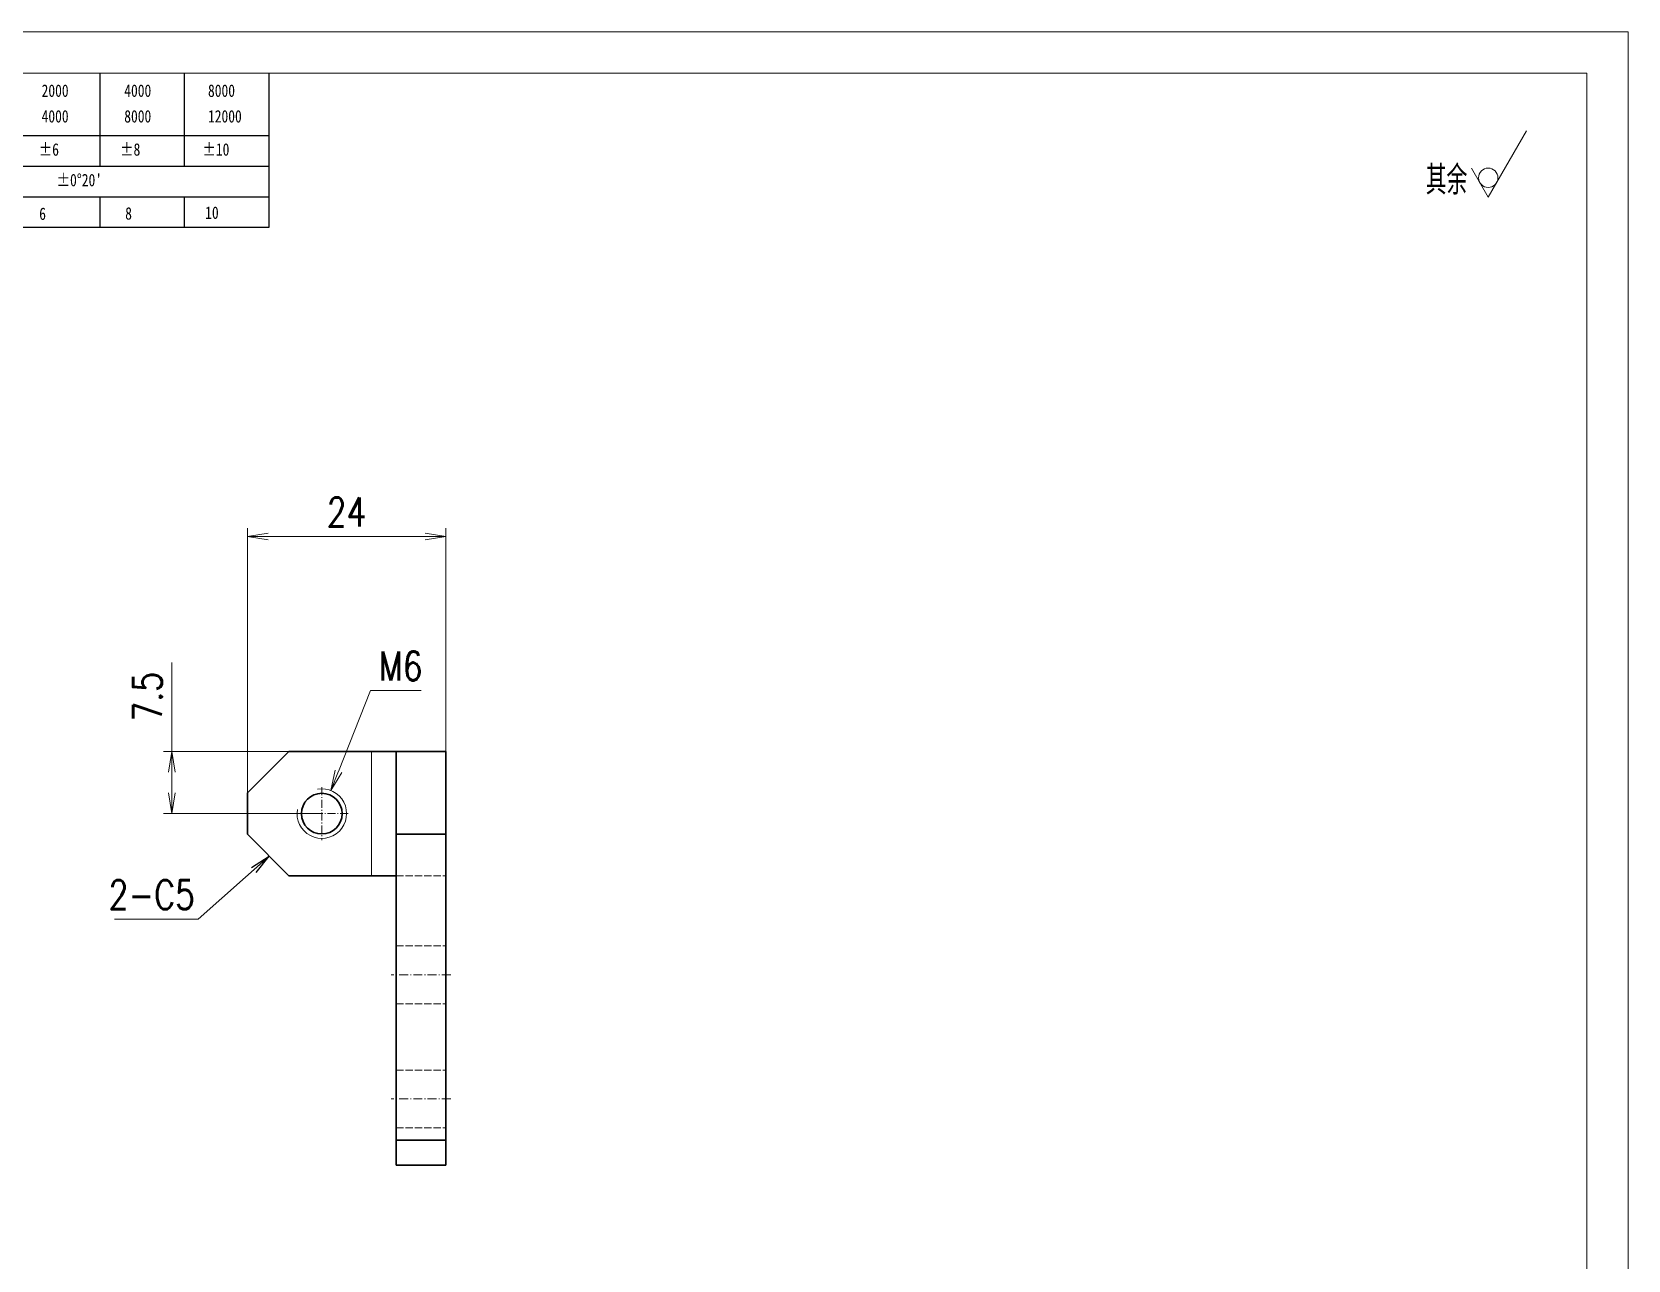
# Model space of a CAD drawing. Header units: millimetres. Extents: x -135448 to 104182, y -50696 to 70200.
# Drawn here: x -134971.1 to -134778.1, y 69345 to 69493.5 of the extents above; entities that cross this region are included whole.
import ezdxf

# ---------------------------------------------------------------- set-up
doc = ezdxf.new("R2010")
doc.units = ezdxf.units.MM
doc.header["$LTSCALE"] = 0.5
for name, pattern in [('AM_ISO02W050x2', [3.75, 3, -0.75]), ('AM_ISO08W050x2', [9, 6, -0.75, 1.5, -0.75]), ('DASHDOT', [18.5, 12, -3, 0.5, -3]), ('DASHED', [15, 12, -3]), ('DOT2', [0.125, 0, -0.125])]:
    doc.linetypes.add(name, pattern=pattern)
for name, color, linetype, lineweight in [('中心线', 2, 'AM_ISO08W050x2', 18), ('图框', 7, 'Continuous', 18), ('标注线', 3, 'Continuous', 18), ('虚线', 1, 'AM_ISO02W050x2', 18)]:
    doc.layers.add(name, color=color, linetype=linetype, lineweight=lineweight)
doc.layers.add('图\\M+19E79\\M+195B6\\M+18E9A', color=7, linetype='Continuous')
doc.layers.add('打印-禁用', color=7, linetype='Continuous', lineweight=15, plot=False)
doc.styles.add('DIM', font='romans.shx', dxfattribs={"width": 0.8, "bigfont": 'bigfont.shx'})
doc.styles.add('国标', font='simfang.ttf', dxfattribs={"width": 0.8})
doc.styles.add('机械长仿宋', font='gbenor.shx', dxfattribs={"height": 1, "bigfont": 'gbcbig.shx'})
doc.dimstyles.new('DEH 1-1', dxfattribs={"dimtxt": 3.5, "dimasz": 2.5, "dimexe": 1, "dimexo": 0.625, "dimgap": 1.2, "dimtad": 1, "dimtoh": 1, "dimdsep": 46, "dimtxsty": 'DIM', "dimblk": 'OPEN', "dimcen": 0, "dimclrd": 8, "dimclre": 8, "dimclrt": 2, "dimazin": 2, "dimtfac": 0.5, "dimtmove": 0, "dimatfit": 3, "dimldrblk": 'OPEN', "dimfxl": 0, "dimtolj": 2, "dimlwd": 18, "dimlwe": 18, "dimarcsym": 0})
doc.dimstyles.new('DEH 1-1$0', dxfattribs={"dimtxt": 3.5, "dimasz": 2.5, "dimexe": 1, "dimexo": 0.625, "dimgap": 1.2, "dimtad": 1, "dimzin": 9, "dimdsep": 46, "dimtxsty": 'DIM', "dimblk": 'OPEN', "dimcen": 0, "dimclrd": 8, "dimclre": 8, "dimclrt": 2, "dimazin": 2, "dimtfac": 0.5, "dimtmove": 0, "dimatfit": 3, "dimldrblk": 'OPEN', "dimfxl": 0, "dimtolj": 2, "dimlwd": 18, "dimlwe": 18, "dimarcsym": 0})
doc.dimstyles.new('DEH 1-1$3', dxfattribs={"dimtxt": 3.5, "dimasz": 2.5, "dimexe": 1, "dimexo": 0.625, "dimgap": 1.2, "dimtad": 1, "dimtoh": 1, "dimdsep": 46, "dimtxsty": 'DIM', "dimblk": 'OPEN', "dimcen": 0, "dimclrd": 8, "dimclre": 8, "dimclrt": 2, "dimazin": 2, "dimtfac": 0.5, "dimtofl": 0, "dimtmove": 0, "dimatfit": 3, "dimldrblk": 'OPEN', "dimfxl": 0, "dimtolj": 2, "dimlwd": 18, "dimlwe": 18, "dimarcsym": 0})

# ---------------------------------------------------------------- blocks, each defined once
blk = doc.blocks.new('GZDEH零件A3图框V01版')
at = {"layer": '图\\M+19E79\\M+195B6\\M+18E9A', "color": 9}
for p, q in [((3092.64, -1561.98), (3092.64, -1554.46)), ((3102.86, -1561.98), (3102.86, -1554.46)), ((3113.09, -1573.08), (3113.09, -1554.46)), ((2996.09, -1561.98), (3113.09, -1561.98)), ((3092.64, -1565.68), (3092.64, -1561.98)), ((3102.86, -1565.68), (3102.86, -1561.98)), ((2996.09, -1565.68), (3113.09, -1565.68)), ((2996.09, -1569.38), (3113.09, -1569.38)), ((3092.64, -1573.08), (3092.64, -1569.38)), ((3102.86, -1573.08), (3102.86, -1569.38)), ((2990.09, -1573.08), (3113.09, -1573.08))]:
    blk.add_line(p, q, dxfattribs=at)
at = {"layer": '图框', "linetype": 'Continuous'}
for p, q in [((3272.49, -1554.46), (2882.49, -1554.46)), ((3272.49, -1832.96), (3272.49, -1554.46))]:
    blk.add_line(p, q, dxfattribs=at)
at = {"layer": '打印-禁用', "linetype": 'Continuous'}
for p, q in [((3277.49, -1549.46), (2857.49, -1549.46)), ((3277.49, -1846.46), (3277.49, -1549.46))]:
    blk.add_line(p, q, dxfattribs=at)
at = {"layer": '图\\M+19E79\\M+195B6\\M+18E9A', "color": 9, "style": '国标', "width": 0.8}
for s, p in [('2000', (3085.57, -1557.31)), ('4000', (3095.57, -1557.31)), ('8000', (3105.7, -1557.31)), ('4000', (3085.57, -1560.41)), ('8000', (3095.57, -1560.41)), ('12000', (3105.7, -1560.41)), ('±6', (3085.22, -1564.42)), ('±8', (3095.06, -1564.42)), ('±10', (3105.02, -1564.42)), ("±0%%D20'", (3087.38, -1568.12)), ('6', (3085.28, -1572.19)), ('8', (3095.68, -1572.15)), ('10', (3105.36, -1572.06))]:
    blk.add_text(s, height=1.5, dxfattribs=at).set_placement(p)
blk = doc.blocks.new('DEH A3')
at = {"layer": '图框'}
blk.add_blockref('GZDEH零件A3图框V01版', (-2857.49, 1846.46), dxfattribs=at)
blk = doc.blocks.new('FINISHER_NON')
at = {"layer": '标注线'}
for p, q in [((0, 0), (4.62, 8)), ((-2.02, 3.5), (0, 0))]:
    blk.add_line(p, q, dxfattribs=at)
blk.add_circle((0, 2.33), 1.17, dxfattribs=at)
blk = doc.blocks.new('其余不去材料')
at = {"layer": '标注线'}
blk.add_blockref('FINISHER_NON', (0, 0), dxfattribs=at)
at = {"layer": '标注线', "color": 7, "linetype": 'DOT2', "style": '机械长仿宋'}
blk.add_text('其余', height=3.5, dxfattribs=at).set_placement((-7.56, 0.3))
blk = doc.blocks.new('_Open')
at = {"color": 0, "linetype": 'ByBlock', "lineweight": -2}
for p, q in [((-1, 0.167), (0, 0)), ((-1, -0.167), (0, 0)), ((0, 0), (-1, 0))]:
    blk.add_line(p, q, dxfattribs=at)
blk = doc.blocks.new('*D49')
at = {"layer": 'Defpoints', "color": 0, "transparency": 16777216}
for p in [(-134921.08, 69432.54), (-134921.08, 69403.33), (-134945.08, 69398.91)]:
    blk.add_point(p, dxfattribs=at)
at = {"layer": '标注线', "color": 8, "lineweight": 18, "transparency": 16777216}
for p, q in [((-134945.08, 69399.54), (-134945.08, 69433.54)), ((-134942.58, 69432.54), (-134923.58, 69432.54)), ((-134921.08, 69403.96), (-134921.08, 69433.54))]:
    blk.add_line(p, q, dxfattribs=at)
at = {"layer": '标注线', "color": 8, "lineweight": 18, "transparency": 16777216, "xscale": 2.5, "yscale": 2.5, "zscale": 2.5, "rotation": 180}
blk.add_blockref('_Open', (-134945.08, 69432.54), dxfattribs=at)
at = {"layer": '标注线', "color": 8, "lineweight": 18, "transparency": 16777216, "xscale": 2.5, "yscale": 2.5, "zscale": 2.5}
blk.add_blockref('_Open', (-134921.08, 69432.54), dxfattribs=at)
at = {"layer": '标注线', "color": 2, "transparency": 16777216, "insert": (-134933.08, 69435.49), "char_height": 3.5, "attachment_point": 5, "style": 'DIM'}
blk.add_mtext('\\A2;24', dxfattribs=at)
blk = doc.blocks.new('*D50')
at = {"layer": 'Defpoints', "color": 0, "transparency": 16777216}
for p in [(-134954.22, 69406.53), (-134936.08, 69406.53), (-134936.08, 69399.03)]:
    blk.add_point(p, dxfattribs=at)
at = {"layer": '标注线', "color": 8, "lineweight": 18, "transparency": 16777216}
for p, q in [((-134954.22, 69406.53), (-134954.22, 69417.29)), ((-134936.71, 69406.53), (-134955.22, 69406.53)), ((-134954.22, 69401.53), (-134954.22, 69404.03)), ((-134936.71, 69399.03), (-134955.22, 69399.03))]:
    blk.add_line(p, q, dxfattribs=at)
at = {"layer": '标注线', "color": 8, "lineweight": 18, "transparency": 16777216, "xscale": 2.5, "yscale": 2.5, "zscale": 2.5}
for p, rotation in [((-134954.22, 69406.53), 90), ((-134954.22, 69399.03), 270)]:
    blk.add_blockref('_Open', p, dxfattribs=dict(at, rotation=rotation))
at = {"layer": '标注线', "color": 2, "transparency": 16777216, "insert": (-134957.17, 69413.16), "char_height": 3.5, "attachment_point": 5, "rotation": 90, "style": 'DIM'}
blk.add_mtext('\\A2;7.5', dxfattribs=at)
blk = doc.blocks.new('*D85')
at = {"layer": 'Defpoints', "color": 0, "transparency": 16777216}
for p in [(-134934.98, 69401.82), (-134937.18, 69396.24)]:
    blk.add_point(p, dxfattribs=at)
at = {"layer": '标注线', "color": 8, "lineweight": 18, "transparency": 16777216}
for p, q in [((-134930.2, 69413.92), (-134934.06, 69404.14)), ((-134924.06, 69413.92), (-134930.2, 69413.92))]:
    blk.add_line(p, q, dxfattribs=at)
at = {"layer": '标注线', "color": 8, "lineweight": 18, "transparency": 16777216, "xscale": 2.5, "yscale": 2.5, "zscale": 2.5, "rotation": 248.4404931831085}
blk.add_blockref('_Open', (-134934.98, 69401.82), dxfattribs=at)
at = {"layer": '标注线', "color": 2, "transparency": 16777216, "insert": (-134926.53, 69416.87), "char_height": 3.5, "attachment_point": 5, "style": 'DIM'}
blk.add_mtext('\\A2;M6', dxfattribs=at)

msp = doc.modelspace()

# ---------------------------------------------------------------- linework, layer by layer
at = {"color": 7, "lineweight": 35, "ltscale": 0.176777}
for p, q in [((-134945.081, 69401.527), (-134940.081, 69406.527)), ((-134945.081, 69396.527), (-134940.081, 69391.527))]:
    msp.add_line(p, q, dxfattribs=at)
at = {"color": 7, "lineweight": 35, "ltscale": 0.25}
for p, q in [((-134940.081, 69406.527), (-134930.081, 69406.527)), ((-134927.081, 69406.527), (-134927.081, 69396.527)), ((-134921.081, 69396.527), (-134921.081, 69406.527)), ((-134940.081, 69391.527), (-134930.081, 69391.527))]:
    msp.add_line(p, q, dxfattribs=at)
at = {"color": 7, "lineweight": 13, "ltscale": 0.375}
msp.add_line((-134930.081, 69391.527), (-134930.081, 69406.527), dxfattribs=at)
at = {"color": 7, "lineweight": 35, "ltscale": 0.075}
for p, q in [((-134927.081, 69406.527), (-134930.081, 69406.527)), ((-134927.081, 69391.527), (-134930.081, 69391.527)), ((-134927.081, 69359.527), (-134927.081, 69356.527)), ((-134921.081, 69359.527), (-134921.081, 69356.527))]:
    msp.add_line(p, q, dxfattribs=at)
at = {"color": 7, "lineweight": 35, "ltscale": 0.15}
for p, q in [((-134927.081, 69406.527), (-134921.081, 69406.527)), ((-134927.081, 69396.527), (-134921.081, 69396.527)), ((-134927.081, 69359.527), (-134921.081, 69359.527)), ((-134927.081, 69356.527), (-134921.081, 69356.527))]:
    msp.add_line(p, q, dxfattribs=at)
at = {"color": 7, "lineweight": 35, "ltscale": 0.125}
msp.add_line((-134945.081, 69396.527), (-134945.081, 69401.527), dxfattribs=at)
at = {"color": 7, "lineweight": 35}
for p, q in [((-134927.081, 69359.527), (-134927.081, 69396.527)), ((-134921.081, 69359.527), (-134921.081, 69396.527))]:
    msp.add_line(p, q, dxfattribs=at)
msp.add_circle((-134936.082, 69399.027), 2.458, dxfattribs=at)
at = {"color": 7, "lineweight": 13}
msp.add_arc((-134936.082, 69399.027), 3, 169.99999, 100.00001, dxfattribs=at)
at = {"layer": '中心线', "linetype": 'DASHDOT', "lineweight": 13, "ltscale": 0.159805}
msp.add_line((-134936.082, 69402.223), (-134936.082, 69395.831), dxfattribs=at)
at = {"layer": '中心线', "linetype": 'DASHDOT', "lineweight": 13, "ltscale": 0.159803}
msp.add_line((-134932.886, 69399.027), (-134939.278, 69399.027), dxfattribs=at)
at = {"layer": '中心线', "linetype": 'DASHDOT', "lineweight": 13, "ltscale": 0.180015}
for p, q in [((-134920.481, 69379.527), (-134927.681, 69379.527)), ((-134920.481, 69364.527), (-134927.681, 69364.527))]:
    msp.add_line(p, q, dxfattribs=at)
at = {"layer": '虚线', "color": 1, "linetype": 'DASHED', "lineweight": 13, "ltscale": 0.375}
msp.add_line((-134930.081, 69391.527), (-134930.081, 69406.527), dxfattribs=at)
at = {"layer": '虚线', "color": 1, "linetype": 'DASHED', "lineweight": 13, "ltscale": 0.15}
for p, q in [((-134927.081, 69391.527), (-134921.081, 69391.527)), ((-134927.081, 69383.027), (-134921.081, 69383.027)), ((-134927.081, 69376.027), (-134921.081, 69376.027)), ((-134927.081, 69368.027), (-134921.081, 69368.027)), ((-134927.081, 69361.027), (-134921.081, 69361.027)), ((-134927.081, 69359.527), (-134921.081, 69359.527))]:
    msp.add_line(p, q, dxfattribs=at)

# ---------------------------------------------------------------- block references
at = {"layer": '图框'}
msp.add_blockref('DEH A3', (-135198.058, 69196.548), dxfattribs=at)
at = {"layer": '标注线'}
msp.add_blockref('其余不去材料', (-134794.977, 69473.584), dxfattribs=at)

# ---------------------------------------------------------------- texts
at = {"layer": '标注线', "color": 2, "insert": (-134961.869, 69387.474), "char_height": 3.5, "attachment_point": 7, "style": 'DIM'}
msp.add_mtext('\\A2;{\\Fromans,bigfont|c134;2-C5}', dxfattribs=at)

# ---------------------------------------------------------------- dimensions: what is measured, and where the dimension line sits
at = {"layer": '标注线'}
dim = msp.add_linear_dim(base=(-134921.081, 69432.539), p1=(-134945.081, 69398.912), p2=(-134921.081, 69403.332), dimstyle='DEH 1-1$0', dxfattribs=at)
dim.commit()
dim.dimension.update_dxf_attribs({"geometry": '*D49', "text_midpoint": (-134933.081, 69435.489)})
dim = msp.add_diameter_dim_2p(p1=(-134937.184, 69396.237), p2=(-134934.979, 69401.817), dimstyle='DEH 1-1$3', override={"dimpost": 'M<>'}, dxfattribs=at)
dim.commit()
dim.dimension.update_dxf_attribs({"geometry": '*D85', "text_midpoint": (-134926.53, 69413.922), "dimtype": 163})
dim = msp.add_linear_dim(base=(-134954.222, 69406.527), p1=(-134936.082, 69399.027), p2=(-134936.082, 69406.527), angle=90, dimstyle='DEH 1-1$0', dxfattribs=at)
dim.commit()
dim.dimension.update_dxf_attribs({"geometry": '*D50', "text_midpoint": (-134957.172, 69413.16)})

# ---------------------------------------------------------------- leaders
msp.add_leader([(-134942.436, 69393.882), (-134951.021, 69386.254), (-134961.144, 69386.254)], dimstyle='DEH 1-1', override={"dimgap": 1.2, "dimtad": 1}, dxfattribs=at)

doc.saveas('drawing.dxf')
